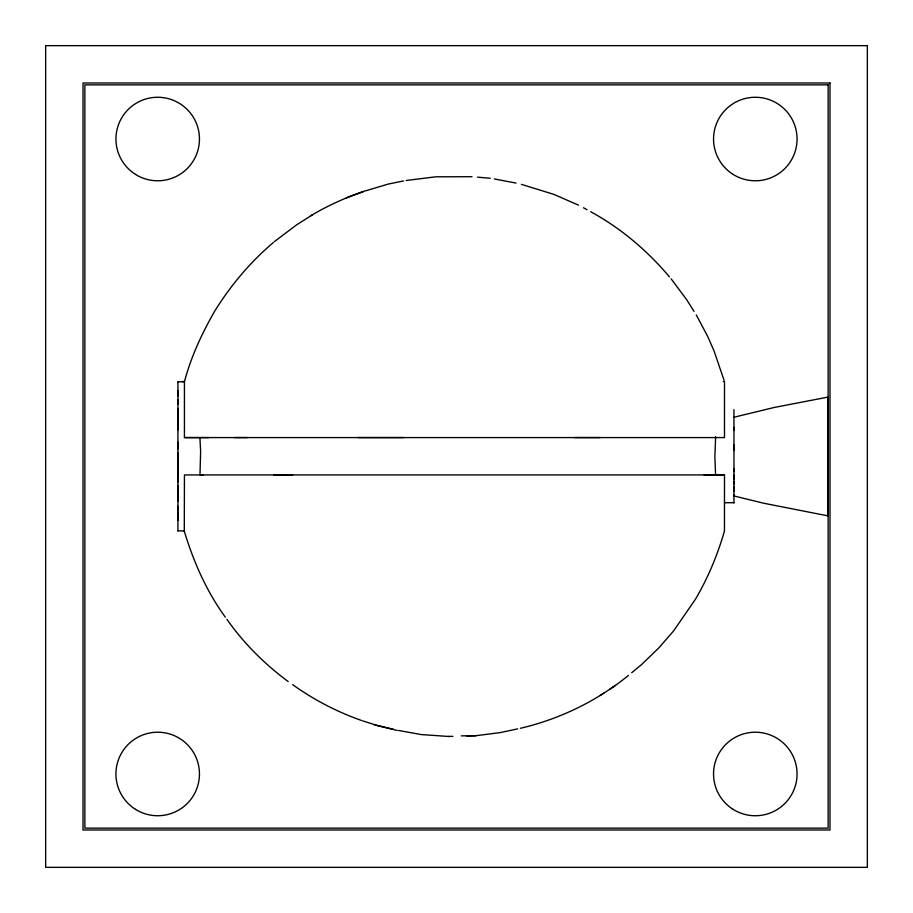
<?xml version="1.0" encoding="UTF-8"?>
<svg xmlns="http://www.w3.org/2000/svg" width="913" height="913" viewBox="0 0 913 913"><rect width="100%" height="100%" fill="white"/><g stroke="black" fill="none" stroke-linecap="round" stroke-linejoin="round"><path stroke-width="1.37" d="M225.294 617.12C206.452 591.213 193.465 561.678 184.278 531.104L177.932 530.681M177.944 452.586L177.944 520.205M177.932 448.831L177.932 408.396M177.944 390.821L177.944 429.829M733.961 502.96L733.961 486.994M733.961 495.017L733.961 495.953L763.485 503.189L828.08 515.891L828.08 397.075L774.156 407.483L733.961 417.241M733.961 491.365L733.961 468.985M733.961 450.257L733.961 427.375M723.347 381.497L724.454 381.588L724.5 382.867L724.477 437.578L184.426 437.578L184.437 381.429L177.932 382.033M184.278 531.104L184.449 474.92L724.5 474.92L724.454 531.024C717.629 554.784 708.032 577.781 695.535 599.122L673.474 631.066L658.958 647.785L641.394 664.721L631.682 672.744M715.632 436.654L714.868 456.74L715.587 474.988M182.258 381.737L184.449 381.725C190.931 356.972 201.853 333.702 214.464 311.538C229.517 287.196 247.857 264.918 269.369 245.985L273.341 242.493M628.441 675.415C597.125 700.979 559.703 719.102 520.376 728.3M274.288 241.694L296.782 224.712L312.314 214.92M600.206 695.455L603.733 693.138M609.61 689.292L615.488 685.446M310.557 215.822C327.847 205.596 346.187 197.265 365.211 190.828M346.381 197.813L363.431 191.662M366.045 190.726L388.151 184.084L403.592 180.934M517.694 728.871L500.244 732.603L476.449 735.627L466.577 735.981M406.239 180.466L435.958 176.802L472.021 176.711M452.928 736.357L448.511 736.437M461.27 735.867L475.97 735.741M724.431 502.743L733.961 502.686M724.5 474.92L704.106 474.92M208.837 437.578L184.426 437.578M234.47 437.578L247.297 437.567M358.147 437.578L403.569 437.578M574.368 437.567L600.161 437.578M203.074 474.92L199.981 474.92L200.632 451.364L199.901 437.589M273.9 474.92L292.696 474.931M448.922 736.483L421.27 734.566L398.547 730.457M477.522 177.168L490.224 178.263M494.31 178.948L516.028 183.068M393.241 729.225L377.309 725.515L362.587 720.836M521.403 184.358L553.826 194.366L578.557 205.174M374.341 724.796L397.235 730.491M361.411 720.437C336.977 711.832 313.695 699.769 292.662 684.624M583.453 207.742L587.059 209.728M590.677 211.713C620.749 228.102 647.385 250.653 669.389 276.822M288.177 681.543C264.713 664.162 243.668 643.288 226.915 619.322M671.146 278.853L686.793 299.863L694.063 311.413M696.242 314.882L707.746 336.52L714.023 350.889L724.066 380.299M733.961 409.629L733.961 430.445M177.932 381.771L177.944 391.072M177.932 485.362L177.944 501.1M177.944 512.387L177.932 531.161M733.961 445.042L733.961 471.599M733.961 475.102L733.961 479.519M733.961 481.528L733.961 484.392M177.944 392.784L177.944 395.957M177.944 399.632L177.944 404.311M177.944 442.212L177.944 481.881M177.944 506.304L177.944 510.766M867.35 45.65L45.65 45.65L45.65 867.35L867.35 867.35L867.35 45.65M829.997 83.003L83.003 83.003L83.003 829.997L829.997 829.997L829.997 83.003M828.137 84.863L84.863 84.863L84.863 828.137L828.137 828.137L828.137 84.863M733.162 174.429A41.758 41.758 0 0 0 797.038 140.499A41.758 41.758 0 0 0 735.707 102.153A41.758 41.758 0 0 0 733.162 174.429M135.558 809.386A41.758 41.758 0 0 0 199.433 775.445A41.758 41.758 0 0 0 138.103 737.099A41.758 41.758 0 0 0 135.558 809.386M135.558 174.429A41.758 41.758 0 0 0 199.433 140.499A41.758 41.758 0 0 0 138.103 102.153A41.758 41.758 0 0 0 135.558 174.429M733.162 809.386A41.758 41.758 0 0 0 797.038 775.445A41.758 41.758 0 0 0 735.707 737.099A41.758 41.758 0 0 0 733.162 809.386"/></g></svg>
